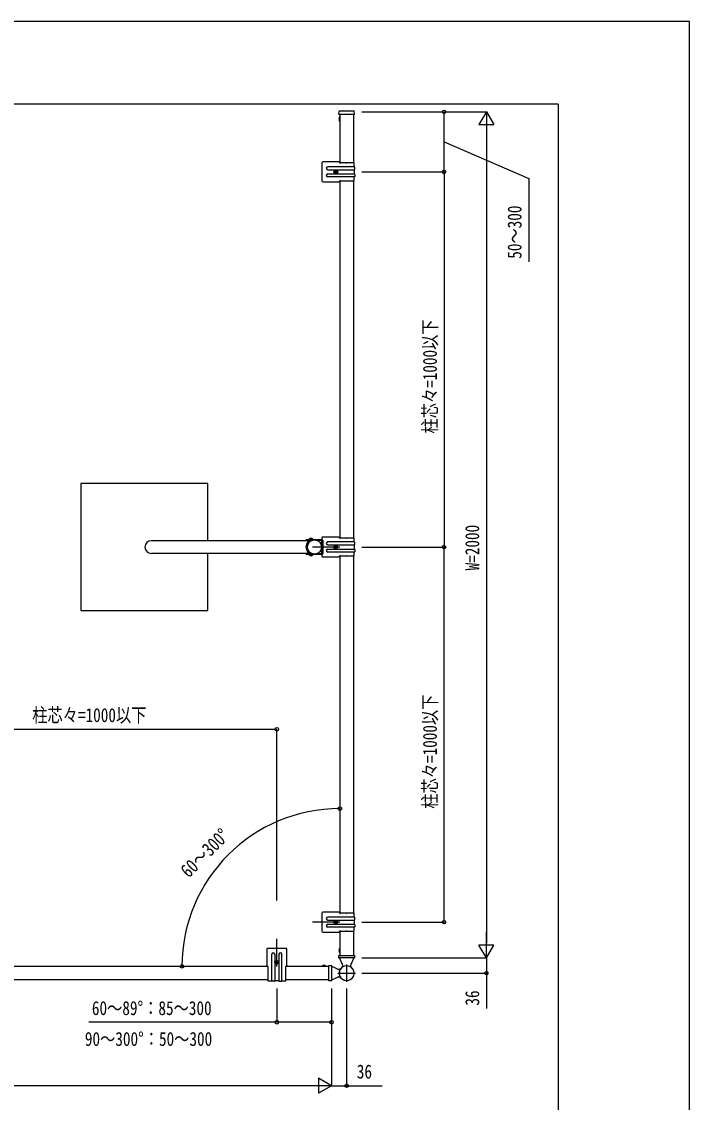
# Model space of a CAD drawing. Units: millimetres, scale not verified. Extents: x -4205 to 4205, y -2970 to 2970.
# Drawn here: x 2628 to 4205, y 415 to 2970 of the extents above; entities that cross this region are included whole.
import ezdxf
from ezdxf.enums import TextEntityAlignment as Align

# ---------------------------------------------------------------- set-up
doc = ezdxf.new("R2010")
doc.units = ezdxf.units.MM
doc.header["$LTSCALE"] = 16
for name, color, linetype in [('0-4_YKK_A1', 4, 'Continuous'), ('0-5_YKK_D', 6, 'Continuous'), ('0-6_YKK_ZWAK', 7, 'Continuous')]:
    doc.layers.add(name, color=color, linetype=linetype)
doc.styles.add('ＭＳ ゴシック', font='')
doc.styles.get('ＭＳ ゴシック').set_extended_font_data('MS Gothic')

msp = doc.modelspace()

# ---------------------------------------------------------------- linework, layer by layer
at = {"layer": '0-4_YKK_A1'}
for p, q in [((3377.17, 2751.13), (3377.59, 2757.87)), ((3378.15, 2750.81), (3377.47, 2750.81)), ((3412.65, 2750.81), (3378.15, 2750.81)), ((3378.58, 2758.81), (3412.22, 2758.81)), ((3378.89, 2744.01), (3378.89, 2734.61)), ((3379.4, 2744.01), (3378.89, 2744.01)), ((3379.4, 2734.61), (3378.89, 2734.61)), ((3379.4, 2750.81), (3379.4, 2635.81)), ((3379.4, 2744.01), (3379.4, 2734.61)), ((3379.4, 2741.31), (3379.4, 2737.31)), ((3411.4, 2750.81), (3411.4, 2635.81)), ((3413.34, 2750.81), (3412.65, 2750.81)), ((3413.63, 2751.13), (3413.22, 2757.87)), ((3336.9, 2636.31), (3336.9, 2593.31)), ((3376.9, 2638.31), (3338.9, 2638.31)), ((3376.9, 2638.31), (3379.4, 2635.81)), ((3379.69, 2635.81), (3379.4, 2635.81)), ((3394.69, 2635.81), (3381.12, 2635.81)), ((3413.4, 2635.81), (3396.12, 2635.81)), ((3413.4, 2626.81), (3413.4, 2635.81)), ((3413.4, 2626.81), (3350.7, 2626.81)), ((3350.7, 2619.81), (3413.4, 2619.81)), ((3350.7, 2609.81), (3413.4, 2609.81)), ((3363.45, 2614.81), (3375.95, 2614.81)), ((3368.46, 2614.39), (3367.63, 2614.39)), ((3370.95, 2615.22), (3371.78, 2615.22)), ((3413.4, 2619.81), (3413.4, 2609.81)), ((3414.4, 2620.81), (3414.4, 2625.81)), ((3414.4, 2608.81), (3414.4, 2603.81)), ((3338.9, 2591.31), (3376.9, 2591.31)), ((3413.4, 2602.81), (3350.7, 2602.81)), ((3379.4, 2593.81), (3376.9, 2591.31)), ((3379.4, 2593.81), (3379.4, 1749.06)), ((3379.4, 2593.81), (3379.69, 2593.81)), ((3381.12, 2593.81), (3394.69, 2593.81)), ((3396.12, 2593.81), (3413.4, 2593.81)), ((3411.4, 2593.81), (3411.4, 1749.06)), ((3413.4, 2593.81), (3413.4, 2602.81)), ((3307.7, 1743.06), (2934.37, 1743.06)), ((3299.64, 1746.06), (3336.9, 1746.06)), ((3299.64, 1746.06), (3299.64, 1743.56)), ((3308.68, 1743.56), (3299.64, 1743.56)), ((3306.4, 1743.56), (3306.4, 1746.06)), ((3315.48, 1746.06), (3307.53, 1746.06)), ((3309.43, 1748.13), (3310.36, 1746.27)), ((3310.36, 1746.27), (3311.5, 1745.66)), ((3311.5, 1749.56), (3311.5, 1746.06)), ((3312.65, 1746.27), (3311.5, 1745.66)), ((3313.58, 1748.13), (3312.65, 1746.27)), ((3319.3, 1745.06), (3315.42, 1745.06)), ((3336.9, 1743.56), (3326.05, 1743.56)), ((3334.83, 1739.13), (3336.69, 1738.2)), ((3336.69, 1738.2), (3337.3, 1737.06)), ((3336.9, 1749.56), (3336.9, 1706.56)), ((3336.9, 1712.56), (3336.9, 1743.56)), ((3336.9, 1741.03), (3336.9, 1733.08)), ((3376.9, 1751.56), (3338.9, 1751.56)), ((3339.4, 1743.56), (3339.4, 1712.56)), ((3413.4, 1740.06), (3350.7, 1740.06)), ((3376.9, 1751.56), (3379.4, 1749.06)), ((3379.69, 1749.06), (3379.4, 1749.06)), ((3394.69, 1749.06), (3381.12, 1749.06)), ((3413.4, 1749.06), (3396.12, 1749.06)), ((3413.4, 1740.06), (3413.4, 1749.06)), ((3414.4, 1734.06), (3414.4, 1739.06)), ((3307.7, 1713.06), (2934.37, 1713.06)), ((3299.64, 1712.56), (3308.68, 1712.56)), ((3299.64, 1712.56), (3299.64, 1710.06)), ((3306.4, 1710.06), (3306.4, 1712.56)), ((3379.4, 1728.06), (3314.4, 1728.06)), ((3326.05, 1712.56), (3336.9, 1712.56)), ((3333.4, 1737.06), (3336.9, 1737.06)), ((3333.4, 1719.06), (3336.9, 1719.06)), ((3334.83, 1734.98), (3336.69, 1735.91)), ((3334.83, 1721.13), (3336.69, 1720.2)), ((3334.83, 1716.98), (3336.69, 1717.91)), ((3336.69, 1735.91), (3337.3, 1737.06)), ((3336.69, 1720.2), (3337.3, 1719.06)), ((3336.69, 1717.91), (3337.3, 1719.06)), ((3336.9, 1715.08), (3336.9, 1723.03)), ((3350.7, 1733.06), (3413.4, 1733.06)), ((3350.7, 1723.06), (3413.4, 1723.06)), ((3413.4, 1716.06), (3350.7, 1716.06)), ((3363.45, 1728.06), (3375.95, 1728.06)), ((3368.46, 1727.64), (3367.63, 1727.64)), ((3370.95, 1728.47), (3371.78, 1728.47)), ((3413.4, 1733.06), (3413.4, 1723.06)), ((3413.4, 1707.06), (3413.4, 1716.06)), ((3414.4, 1722.06), (3414.4, 1717.06)), ((3336.9, 1710.06), (3299.64, 1710.06)), ((3315.48, 1710.06), (3307.53, 1710.06)), ((3309.43, 1707.98), (3310.36, 1709.85)), ((3310.36, 1709.85), (3311.5, 1710.45)), ((3312.65, 1709.85), (3311.5, 1710.45)), ((3311.5, 1706.56), (3311.5, 1710.06)), ((3313.58, 1707.98), (3312.65, 1709.85)), ((3319.3, 1711.06), (3315.42, 1711.06)), ((3338.9, 1704.56), (3376.9, 1704.56)), ((3379.4, 1707.06), (3376.9, 1704.56)), ((3379.4, 1707.06), (3379.4, 862.31)), ((3379.4, 1707.06), (3379.69, 1707.06)), ((3381.12, 1707.06), (3394.69, 1707.06)), ((3396.12, 1707.06), (3413.4, 1707.06)), ((3411.4, 1707.06), (3411.4, 862.31)), ((3336.9, 862.81), (3336.9, 819.81)), ((3376.9, 864.81), (3338.9, 864.81)), ((3413.4, 853.31), (3350.7, 853.31)), ((3350.7, 846.31), (3413.4, 846.31)), ((3376.9, 864.81), (3379.4, 862.31)), ((3379.69, 862.31), (3379.4, 862.31)), ((3394.69, 862.31), (3381.12, 862.31)), ((3413.4, 862.31), (3396.12, 862.31)), ((3413.4, 853.31), (3413.4, 862.31)), ((3413.4, 846.31), (3413.4, 836.31)), ((3414.4, 847.31), (3414.4, 852.31)), ((3379.4, 841.31), (3314.4, 841.31)), ((3338.9, 817.81), (3376.9, 817.81)), ((3350.7, 836.31), (3413.4, 836.31)), ((3413.4, 829.31), (3350.7, 829.31)), ((3363.45, 841.31), (3375.95, 841.31)), ((3368.46, 840.89), (3367.63, 840.89)), ((3370.95, 841.72), (3371.78, 841.72)), ((3379.4, 820.31), (3376.9, 817.81)), ((3379.4, 820.31), (3379.4, 762.81)), ((3379.4, 820.31), (3379.69, 820.31)), ((3381.12, 820.31), (3394.69, 820.31)), ((3396.12, 820.31), (3413.4, 820.31)), ((3411.4, 820.31), (3411.4, 762.81)), ((3413.4, 820.31), (3413.4, 829.31)), ((3414.4, 835.31), (3414.4, 830.31)), ((3230.4, 736.81), (3230.4, 801.81)), ((3206.9, 777.31), (3206.9, 739.31)), ((3251.9, 779.31), (3208.9, 779.31)), ((3253.9, 739.31), (3253.9, 777.31)), ((3378.89, 779.01), (3378.89, 769.61)), ((3379.4, 779.01), (3378.89, 779.01)), ((3379.4, 769.61), (3378.89, 769.61)), ((3379.4, 779.01), (3379.4, 769.61)), ((3379.4, 776.31), (3379.4, 772.31)), ((3218.4, 702.81), (3218.4, 765.51)), ((3224.15, 746.51), (3236.65, 746.51)), ((3225.4, 765.51), (3225.4, 702.81)), ((3229.16, 746.09), (3228.33, 746.09)), ((3231.65, 746.92), (3232.48, 746.92)), ((3235.4, 765.51), (3235.4, 702.81)), ((3242.4, 702.81), (3242.4, 765.51)), ((3377.16, 757.27), (3377.15, 756.81)), ((3377.46, 756.81), (3377.15, 756.81)), ((3377.16, 757.11), (3377.2, 762.51)), ((3378.16, 756.81), (3377.46, 756.81)), ((3377.5, 762.81), (3378.2, 762.81)), ((3412.65, 756.81), (3378.16, 756.81)), ((3378.2, 762.81), (3412.6, 762.81)), ((3385.71, 741.59), (3378.62, 756.81)), ((3395.4, 741.51), (3395.4, 700.11)), ((3412.19, 756.81), (3405.09, 741.59)), ((3412.6, 762.81), (3413.3, 762.81)), ((3413.35, 756.81), (3412.65, 756.81)), ((3413.35, 756.81), (3413.65, 756.81)), ((3413.6, 762.51), (3413.65, 757.11)), ((3413.65, 757.27), (3413.65, 756.81)), ((3209.4, 736.81), (2446.4, 736.81)), ((3209.4, 736.81), (3206.9, 739.31)), ((3209.4, 736.81), (3209.4, 736.52)), ((3209.4, 735.09), (3209.4, 721.52)), ((3209.4, 720.09), (3209.4, 702.81)), ((3253.9, 739.31), (3251.4, 736.81)), ((3353.4, 736.81), (3251.4, 736.81)), ((3251.4, 736.52), (3251.4, 736.81)), ((3251.4, 721.52), (3251.4, 735.09)), ((3251.4, 702.81), (3251.4, 720.09)), ((3346.6, 737.32), (3337.2, 737.32)), ((3337.2, 736.81), (3337.2, 737.32)), ((3346.6, 736.81), (3337.2, 736.81)), ((3343.9, 736.81), (3339.9, 736.81)), ((3346.6, 736.81), (3346.6, 737.32)), ((3353.4, 738.01), (3353.4, 738.71)), ((3353.4, 703.61), (3353.4, 738.01)), ((3353.7, 739.01), (3359.1, 739.05)), ((3359.4, 738.75), (3359.4, 738.05)), ((3359.4, 738.05), (3359.4, 703.56)), ((3359.4, 737.59), (3378.82, 728.54)), ((3374.89, 720.81), (3415.92, 720.81)), ((3384.11, 734.43), (3385.17, 735.57)), ((3405.64, 735.57), (3406.7, 734.43)), ((3409.03, 732.11), (3408.82, 731.93)), ((3409.2, 731.9), (3409.03, 732.11)), ((3209.4, 704.81), (2446.4, 704.81)), ((3209.4, 702.81), (3218.4, 702.81)), ((3224.4, 701.81), (3219.4, 701.81)), ((3235.4, 702.81), (3225.4, 702.81)), ((3236.4, 701.81), (3241.4, 701.81)), ((3242.4, 702.81), (3251.4, 702.81)), ((3353.4, 704.81), (3251.4, 704.81)), ((3353.4, 702.91), (3353.4, 703.61)), ((3359.1, 702.56), (3353.7, 702.61)), ((3378.82, 713.07), (3359.4, 704.02)), ((3359.4, 703.56), (3359.4, 702.86)), ((3409.03, 709.51), (3408.82, 709.68)), ((3409.03, 709.51), (3409.22, 709.75))]:
    msp.add_line(p, q, dxfattribs=at)
for points in [[(3377.25, 2741.41), (3379.2, 2740.46), (3379.81, 2739.31)], [(3377.25, 2737.21), (3379.2, 2738.16), (3379.81, 2739.31)], [(3367.63, 2614.39), (3367.63, 2615.22), (3368.46, 2615.22)], [(3369.29, 2616.05), (3369.29, 2616.88), (3370.12, 2616.88), (3370.12, 2616.05)], [(3370.12, 2613.56), (3370.12, 2612.73), (3369.29, 2612.73), (3369.29, 2613.56)], [(3371.78, 2615.22), (3371.78, 2614.39), (3370.95, 2614.39)], [(3067.84, 1743.06), (3067.84, 1878.06), (2767.84, 1878.06), (2767.84, 1578.06), (3067.84, 1578.06), (3067.84, 1713.06)], [(3367.63, 1727.64), (3367.63, 1728.47), (3368.46, 1728.47)], [(3369.29, 1729.3), (3369.29, 1730.13), (3370.12, 1730.13), (3370.12, 1729.3)], [(3370.12, 1726.81), (3370.12, 1725.98), (3369.29, 1725.98), (3369.29, 1726.81)], [(3371.78, 1728.47), (3371.78, 1727.64), (3370.95, 1727.64)], [(3369.29, 842.55), (3369.29, 843.38), (3370.12, 843.38), (3370.12, 842.55)], [(3367.63, 840.89), (3367.63, 841.72), (3368.46, 841.72)], [(3370.12, 840.06), (3370.12, 839.23), (3369.29, 839.23), (3369.29, 840.06)], [(3371.78, 841.72), (3371.78, 840.89), (3370.95, 840.89)], [(3377.25, 776.41), (3379.2, 775.46), (3379.81, 774.31)], [(3377.25, 772.21), (3379.2, 773.16), (3379.81, 774.31)], [(3228.33, 746.09), (3228.33, 746.92), (3229.16, 746.92)], [(3229.99, 747.75), (3229.99, 748.58), (3230.82, 748.58), (3230.82, 747.75)], [(3230.82, 745.26), (3230.82, 744.43), (3229.99, 744.43), (3229.99, 745.26)], [(3232.48, 746.92), (3232.48, 746.09), (3231.65, 746.09)], [(3339.8, 738.96), (3340.75, 737.01), (3341.9, 736.4)], [(3344, 738.96), (3343.05, 737.01), (3341.9, 736.4)], [(3410.01, 730.82), (3409.99, 730.84), (3408.82, 731.93)], [(3410.03, 730.78), (3410.02, 730.79), (3410.01, 730.8), (3410.01, 730.81), (3410.01, 730.82), (3410.01, 730.82), (3410.01, 730.82)], [(3408.82, 709.68), (3409.99, 710.78), (3410.01, 710.8)], [(3410.01, 710.8), (3410.01, 710.8), (3410.01, 710.8), (3410.01, 710.81), (3410.03, 710.84)]]:
    msp.add_lwpolyline(points, dxfattribs=at)
for centre in [(3369.7, 2614.81), (3369.7, 1728.06), (3369.7, 841.31), (3230.4, 746.51)]:
    msp.add_circle(centre, 4.25, dxfattribs=at)
for centre, radius, start, end in [((3383.45, 2739.31), 6.55, 134.12696, 225.87304), ((3377.47, 2751.11), 0.3, 176.5, 270), ((3378.58, 2757.81), 1, 90, 176.5), ((3412.22, 2757.81), 1, 3.5, 90), ((3413.34, 2751.11), 0.3, 270, 3.5), ((3338.9, 2636.31), 2, 90, 180), ((3380.4, 2636.51), 1, 224.427, 315.573), ((3395.4, 2636.51), 1, 224.427, 315.573), ((3350.7, 2623.31), 3.5, 90, 270), ((3350.7, 2606.31), 3.5, 90, 270), ((3368.46, 2616.05), 0.83, 270, 0), ((3368.46, 2613.56), 0.83, 0, 90), ((3370.95, 2616.05), 0.83, 180, 270), ((3370.95, 2613.56), 0.83, 90, 180), ((3413.4, 2625.81), 1, 0, 90), ((3413.4, 2620.81), 1, 270, 0), ((3413.4, 2608.81), 1, 0, 90), ((3338.9, 2593.31), 2, 180, 270), ((3380.4, 2593.11), 1, 44.427, 135.573), ((3395.4, 2593.11), 1, 44.427, 135.573), ((3413.4, 2603.81), 1, 270, 0), ((3311.5, 1743.26), 5.3, 36.68934, 143.31066), ((3307.53, 1746.33), 0.274, 142.28591, 270), ((3315.48, 1746.33), 0.274, 270, 37.71409), ((3339.7, 1737.06), 5.3, 126.68934, 233.31066), ((3336.63, 1741.03), 0.274, 0, 127.71409), ((3338.9, 1749.56), 2, 90, 180), ((3336.9, 1743.56), 2.5, 0, 90), ((3350.7, 1736.56), 3.5, 90, 270), ((3380.4, 1749.76), 1, 224.427, 315.573), ((3395.4, 1749.76), 1, 224.427, 315.573), ((3413.4, 1739.06), 1, 0, 90), ((3339.7, 1719.06), 5.3, 126.68934, 233.31066), ((3336.63, 1733.08), 0.274, 232.28591, 0), ((3336.63, 1723.03), 0.274, 0, 127.71409), ((3336.63, 1715.08), 0.274, 232.28591, 0), ((3336.9, 1712.56), 2.5, 270, 0), ((3350.7, 1719.56), 3.5, 90, 270), ((3368.46, 1729.3), 0.83, 270, 0), ((3368.46, 1726.81), 0.83, 0, 90), ((3370.95, 1729.3), 0.83, 180, 270), ((3370.95, 1726.81), 0.83, 90, 180), ((3413.4, 1734.06), 1, 270, 0), ((3413.4, 1722.06), 1, 0, 90), ((3413.4, 1717.06), 1, 270, 0), ((3311.5, 1712.86), 5.3, 216.68934, 323.31066), ((3307.53, 1709.78), 0.274, 90, 217.71409), ((3315.48, 1709.78), 0.274, 322.28591, 90), ((3338.9, 1706.56), 2, 180, 270), ((3380.4, 1706.36), 1, 44.427, 135.573), ((3395.4, 1706.36), 1, 44.427, 135.573), ((3338.9, 862.81), 2, 90, 180), ((3350.7, 849.81), 3.5, 90, 270), ((3380.4, 863.01), 1, 224.427, 315.573), ((3395.4, 863.01), 1, 224.427, 315.573), ((3413.4, 852.31), 1, 0, 90), ((3413.4, 847.31), 1, 270, 0), ((3338.9, 819.81), 2, 180, 270), ((3350.7, 832.81), 3.5, 90, 270), ((3368.46, 842.55), 0.83, 270, 0), ((3368.46, 840.06), 0.83, 0, 90), ((3370.95, 842.55), 0.83, 180, 270), ((3370.95, 840.06), 0.83, 90, 180), ((3380.4, 819.61), 1, 44.427, 135.573), ((3395.4, 819.61), 1, 44.427, 135.573), ((3413.4, 835.31), 1, 0, 90), ((3413.4, 830.31), 1, 270, 0), ((3208.9, 777.31), 2, 90, 180), ((3221.9, 765.51), 3.5, 0, 180), ((3238.9, 765.51), 3.5, 0, 180), ((3251.9, 777.31), 2, 0, 90), ((3383.45, 774.31), 6.55, 134.12696, 225.87304), ((3229.16, 747.75), 0.83, 270, 0), ((3229.16, 745.26), 0.83, 0, 90), ((3231.65, 747.75), 0.83, 180, 270), ((3231.65, 745.26), 0.83, 90, 180), ((3377.46, 757.11), 0.3, 179.5, 270), ((3377.5, 762.51), 0.3, 90, 179.5), ((3380.28, 739.05), 6, 324.57174, 25), ((3410.53, 739.05), 6, 155, 215.42826), ((3413.3, 762.51), 0.3, 0.5, 90), ((3413.35, 757.11), 0.3, 270, 0.5), ((3208.7, 735.81), 1, 314.427, 45.573), ((3208.7, 720.81), 1, 314.427, 45.573), ((3252.1, 735.81), 1, 134.427, 225.573), ((3252.1, 720.81), 1, 134.427, 225.573), ((3341.9, 732.76), 6.55, 44.12696, 135.87304), ((3353.7, 738.71), 0.3, 90.5, 180), ((3359.1, 738.75), 0.3, 0, 90.5), ((3377.16, 735.94), 6, 245, 320.33515), ((3395.4, 720.81), 18, 155.93932, 204.06068), ((3395.4, 720.81), 17.7, 129.66485, 50.33515), ((3395.4, 720.81), 17.43, 39.66485, 320.33515), ((3378.69, 728.27), 0.3, 335.93932, 65), ((3407.43, 732.76), 3.23, 323.10536, 327.9839), ((3395.4, 720.81), 17.7, 325.71084, 34.28916), ((3219.4, 702.81), 1, 180, 270), ((3224.4, 702.81), 1, 270, 0), ((3236.4, 702.81), 1, 180, 270), ((3241.4, 702.81), 1, 270, 0), ((3353.7, 702.91), 0.3, 180, 269.5), ((3359.1, 702.86), 0.3, 269.5, 0), ((3377.16, 705.68), 6, 39.66485, 115), ((3378.69, 713.35), 0.3, 295, 24.06068), ((3407.43, 708.86), 3.23, 32.0161, 36.89464)]:
    msp.add_arc(centre, radius, start, end, dxfattribs=at)
for centre, major_axis, ratio, start_param, end_param in [((2934.37, 1728.06), (-15.53, 0), 0.965873, 4.712389, 7.8539816), ((3315.42, 1728.06), (0, -17), 0.965882, 3.1415927, 6.2831853)]:
    msp.add_ellipse(centre, major_axis=major_axis, ratio=ratio, start_param=start_param, end_param=end_param, dxfattribs=at)
msp.add_ellipse((3319.3, 1728.06), major_axis=(0, -17), ratio=0.965882, dxfattribs=at)
at = {"layer": '0-5_YKK_D'}
for p, q in [((3431.4, 2756.81), (3726.4, 2756.81)), ((3431.4, 2756.81), (3626.4, 2756.81)), ((3625.4, 2614.81), (3625.4, 2756.81)), ((3725.4, 2756.81), (3707.9, 2726.5)), ((3725.4, 2756.81), (3742.9, 2726.5)), ((3725.4, 2756.81), (3725.4, 2696.19)), ((3707.9, 2726.5), (3742.9, 2726.5)), ((3725.4, 2721.81), (3725.4, 791.81)), ((3431.4, 2614.81), (3626.4, 2614.81)), ((3431.4, 2614.81), (3626.4, 2614.81)), ((3625.4, 2614.81), (3625.4, 1728.06)), ((3431.4, 1728.06), (3626.4, 1728.06)), ((3431.4, 1728.06), (3626.4, 1728.06)), ((3625.4, 841.31), (3625.4, 1728.06)), ((2425.4, 1297.38), (3230.4, 1297.38)), ((3230.4, 892.81), (3230.4, 1298.38)), ((3431.4, 841.31), (3626.4, 841.31)), ((3725.4, 756.81), (3725.4, 817.43)), ((3725.4, 756.81), (3707.9, 787.12)), ((3742.9, 787.12), (3707.9, 787.12)), ((3725.4, 756.81), (3742.9, 787.12)), ((3431.4, 756.81), (3726.4, 756.81)), ((3431.4, 720.81), (3726.4, 720.81)), ((3230.4, 684.81), (3230.4, 603.81)), ((3359.4, 684.81), (3359.4, 453.81)), ((3359.4, 684.81), (3359.4, 603.81)), ((3395.4, 684.81), (3395.4, 453.81)), ((3359.4, 454.81), (3329.09, 472.31)), ((3329.09, 472.31), (3329.09, 437.31)), ((3324.4, 454.81), (1394.4, 454.81)), ((3359.4, 454.81), (3298.78, 454.81)), ((3359.4, 454.81), (3329.09, 437.31))]:
    msp.add_line(p, q, dxfattribs=at)
for points in [[(3625.4, 2685.81), (3825.4, 2598.86), (3825.4, 2402.46)], [(3725.4, 756.81), (3725.4, 720.81), (3725.4, 637.01)], [(3359.4, 604.81), (3230.4, 604.81), (2786.6, 604.81)], [(3359.4, 454.81), (3395.4, 454.81), (3479.2, 454.81)]]:
    msp.add_lwpolyline(points, dxfattribs=at)
for centre in [(3625.4, 2756.81), (3625.4, 2614.81), (3625.4, 2614.81), (3625.4, 1728.06), (3625.4, 1728.06), (3230.4, 1297.38), (3379.4, 1109.81), (3625.4, 841.31), (3006.4, 736.81), (3725.4, 720.81), (3230.4, 604.81), (3359.4, 604.81), (3395.4, 454.81)]:
    msp.add_circle(centre, 4.25, dxfattribs=at)
msp.add_arc((3379.4, 736.81), 373, 90.00001, 180, dxfattribs=at)
at = {"layer": '0-6_YKK_ZWAK'}
for q in [(-3904.98, 2775), (3895.02, -2525)]:
    msp.add_line((3895.02, 2775), q, dxfattribs=at)
msp.add_lwpolyline([(-4205, -2970), (4205, -2970), (4205, 2970), (-4205, 2970)], close=True, dxfattribs=at)

# ---------------------------------------------------------------- texts
at = {"layer": '0-5_YKK_D', "style": 'ＭＳ ゴシック', "width": 0.8}
for s, rotation, p in [('50～300', 90, (3818.4, 2409.46)), ('柱芯々=1000以下', 90, (3618.4, 1996.23)), ('W=2000', 90, (3718.4, 1672.81)), ('柱芯々=1000以下', 90, (3618.4, 1109.48)), ('60～300°', 45, (3029.67, 937.2)), ('36', 90, (3718.4, 644.01))]:
    msp.add_text(s, height=32.99, rotation=rotation, dxfattribs=at).set_placement(p, align=Align.BOTTOM_LEFT)
for s, p in [('柱芯々=1000以下', (2652.7, 1304.38)), ('60～89°：85～300', (2793.6, 611.81)), ('90～300°：50～300', (2777.01, 538.92)), ('36', (3419.4, 461.81))]:
    msp.add_text(s, height=32.99, dxfattribs=at).set_placement(p, align=Align.BOTTOM_LEFT)

doc.saveas('drawing.dxf')
